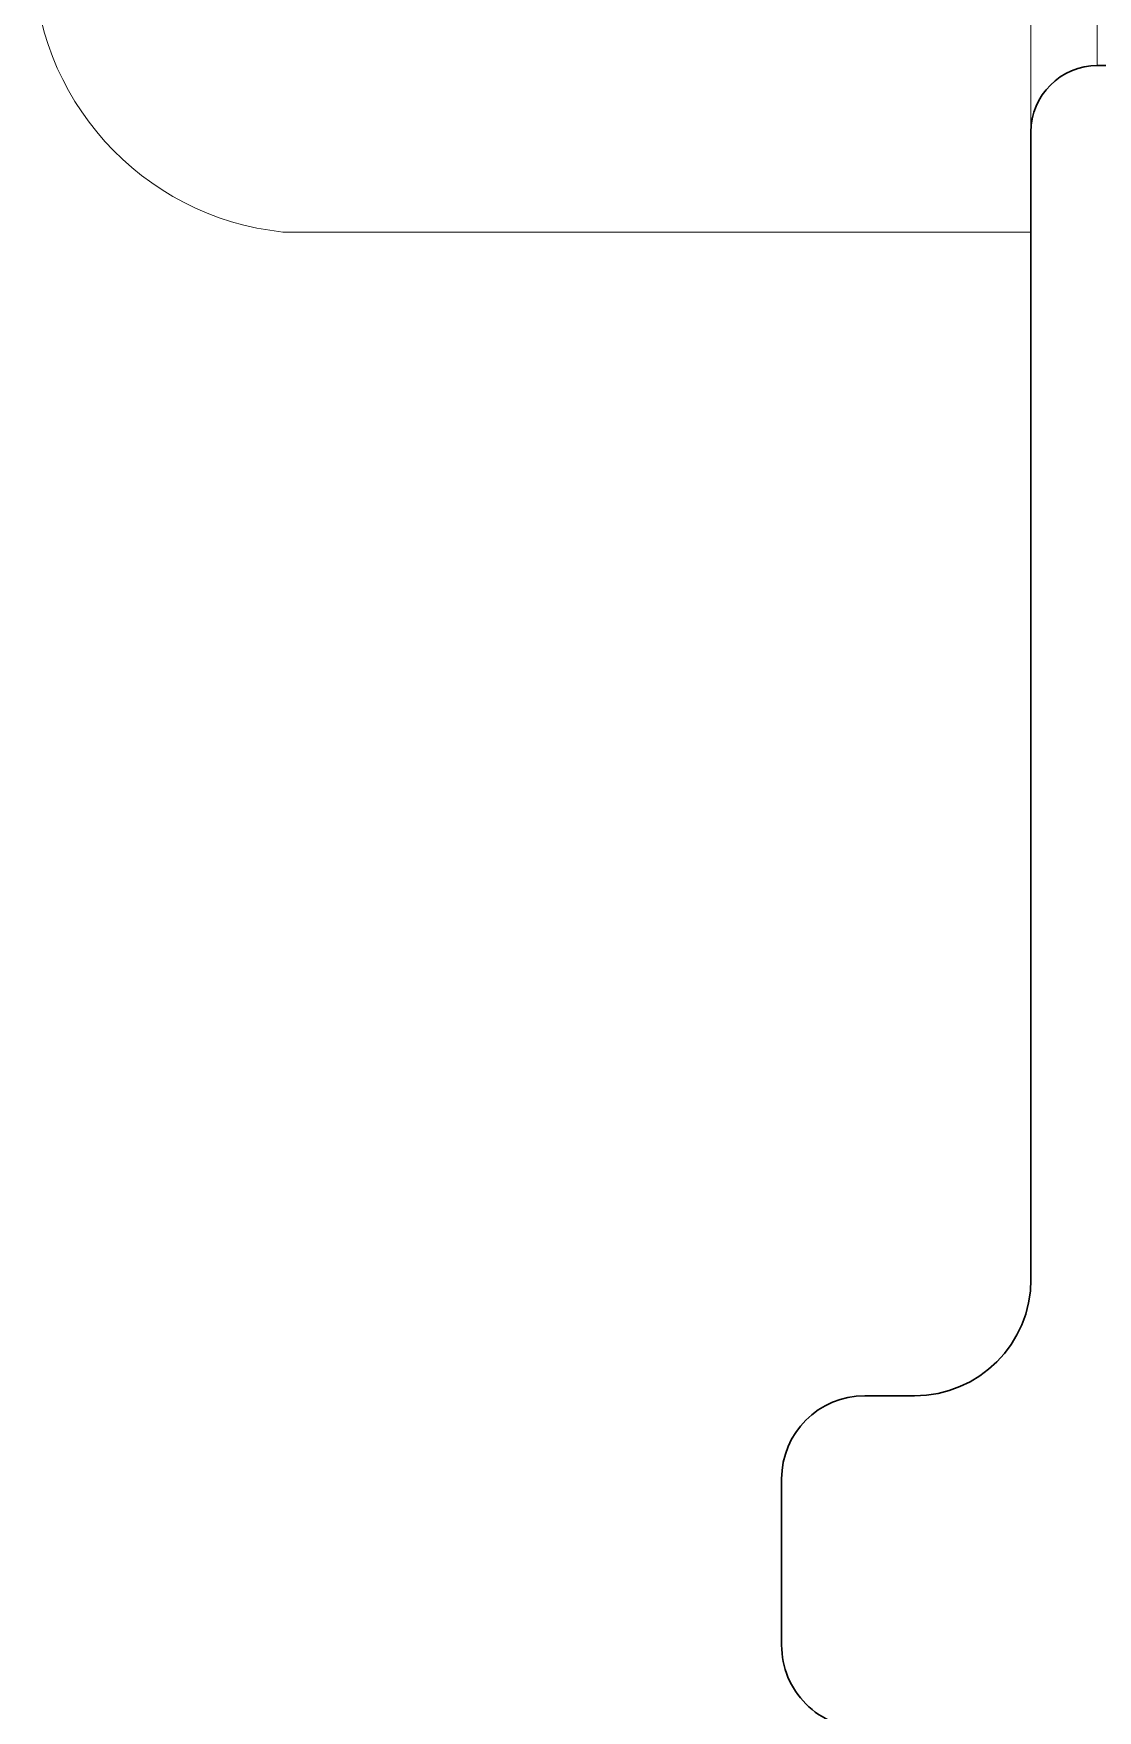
# Model space of a CAD drawing. Header units: metres. Extents: x -44 to 358, y -286 to 66.
# Drawn here: x 9.478 to 10.118, y -269.38 to -268.372 of the extents above; entities that cross this region are included whole.
import ezdxf

# ---------------------------------------------------------------- set-up
doc = ezdxf.new("R2010")
doc.units = ezdxf.units.M
doc.header["$LTSCALE"] = 0.3
for name, color, linetype, lineweight in [('A-DOOR', 7, 'Continuous', 5), ('A-WALL', 7, 'Continuous', 30), ('baños', 141, 'Continuous', 0), ('Columnas', 7, 'Continuous', 18)]:
    doc.layers.add(name, color=color, linetype=linetype, lineweight=lineweight)

# ---------------------------------------------------------------- blocks, each defined once
blk = doc.blocks.new('A$C6528a993')
at = {"layer": 'A-DOOR'}
for p, q in [((19.366, 20.74), (19.4, 20.74)), ((16.71, 20.7001), (19.44, 20.7001))]:
    blk.add_line(p, q, dxfattribs=at)
at = {"layer": 'A-WALL'}
for p, q in [((19.4, 20.8601), (19.4, 20.7401)), ((19.44, 20.7001), (20.13, 20.7001)), ((20.2, 20.6301), (20.2, 20.6001)), ((20.35, 20.5501), (20.25, 20.5501))]:
    blk.add_line(p, q, dxfattribs=at)
for centre, radius, start, end in [((19.44, 20.7401), 0.04, 180, 269.9993), ((20.13, 20.6301), 0.07, 0, 90), ((20.25, 20.6001), 0.05, 180, 270), ((20.35, 20.6001), 0.05, 270, 0)]:
    blk.add_arc(centre, radius, start, end, dxfattribs=at)
at = {"layer": 'baños'}
blk.add_line((19.5001, 20.7001), (19.5001, 20.2501), dxfattribs=at)
blk.add_arc((19.3335, 20.2675), 0.1675, 270, 354.0288, dxfattribs=at)
at = {"layer": 'baños', "linetype": 'Continuous', "flags": 8}
for tag, p in [('MODELNUMBER', (17.4854, 20.4812, 0)), ('TRADENAME', (17.4854, 20.4811, 0)), ('MATERIAL', (17.4854, 20.4811, 0)), ('PRODUCT', (17.4854, 20.4811, 0)), ('MODELNUMBER', (18.6601, 20.4812, 0)), ('MATERIAL', (18.6601, 20.4811, 0)), ('PRODUCT', (18.6601, 20.4811, 0)), ('TRADENAME', (18.6601, 20.4811, 0))]:
    blk.add_attdef(tag, p, '', height=0.0000254, rotation=180.0001, dxfattribs=at)

msp = doc.modelspace()

# ---------------------------------------------------------------- block references
at = {"layer": 'Columnas', "ltscale": 0.2, "rotation": 270}
msp.add_blockref('A$C6528a993', (-10.6218239, -248.9911924), dxfattribs=at)

doc.saveas('drawing.dxf')
